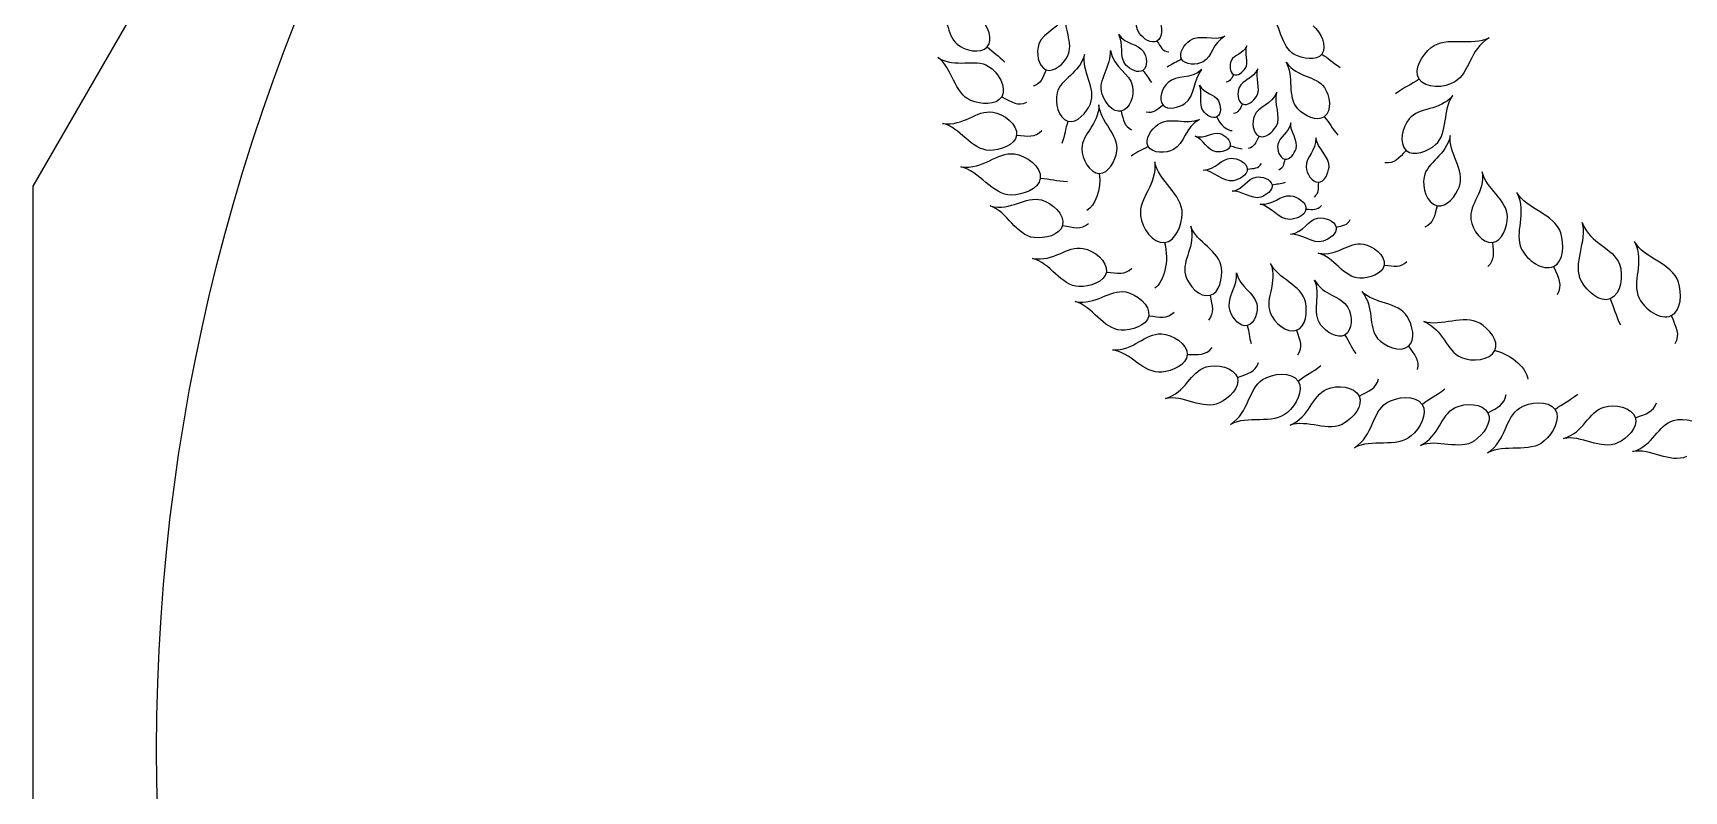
# Model space of a CAD drawing. Extents: x 5.1 to 68.9, y 5.1 to 68.9.
# Drawn here: x 5.13 to 30.18, y 36.37 to 47.88 of the extents above; entities that cross this region are included whole.
import ezdxf

# ---------------------------------------------------------------- set-up
doc = ezdxf.new("R2010")
doc.units = 0
doc.layers.add('View004', color=7, linetype='CONTINUOUS')

msp = doc.modelspace()

# ---------------------------------------------------------------- linework, layer by layer
at = {"layer": 'View004', "color": 7}
for p, q in [((5.132292, 45.548889), (7.902292, 50.34589)), ((5.132292, 28.466889), (5.132292, 45.548889))]:
    msp.add_line(p, q, dxfattribs=at)
at = {"layer": 'View004', "color": 1}
for p, q in [((19.612689, 47.666728), (19.612689, 47.666731)), ((22.186995, 47.752405), (22.186995, 47.752405)), ((22.560967, 47.48011), (22.560967, 47.480111)), ((24.688229, 47.556687), (24.688229, 47.556668)), ((20.505594, 47.317526), (20.505597, 47.317526)), ((21.974574, 47.308266), (21.974584, 47.308266)), ((23.350581, 47.247495), (23.350579, 47.247495)), ((26.163462, 47.177265), (26.163462, 47.177264)), ((19.830531, 46.907748), (19.830531, 46.90775)), ((21.643674, 46.689326), (21.643674, 46.689326)), ((22.278613, 46.781864), (22.278613, 46.781865)), ((23.096631, 46.603701), (23.096631, 46.603701)), ((23.485071, 46.799215), (23.485074, 46.799215)), ((24.725998, 46.604203), (24.725989, 46.604203)), ((20.836419, 46.538669), (20.836419, 46.538669)), ((20.055554, 46.325232), (20.055554, 46.325232)), ((22.054029, 46.155222), (22.054029, 46.155223)), ((23.296593, 46.161032), (23.296593, 46.161034)), ((23.73551, 46.31005), (23.735511, 46.31005)), ((24.127093, 45.961705), (24.127093, 45.961705)), ((25.969834, 46.093337), (25.969836, 46.093337)), ((20.416115, 45.670307), (20.416115, 45.670307)), ((21.312138, 45.744119), (21.312138, 45.744119)), ((23.557302, 45.811093), (23.557302, 45.811093)), ((24.635507, 45.609386), (24.635507, 45.609386)), ((23.932747, 45.570726), (23.932747, 45.570726)), ((24.44649, 45.201199), (24.44649, 45.201199)), ((26.437711, 45.25367), (26.437711, 45.25367)), ((20.755627, 44.956126), (20.755627, 44.956126)), ((24.906036, 44.928794), (24.906036, 44.928794)), ((22.302492, 44.695152), (22.302492, 44.695152)), ((27.278451, 44.695815), (27.278451, 44.695815)), ((25.63425, 44.353212), (25.63425, 44.353212)), ((21.419095, 44.247407), (21.419095, 44.247407)), ((28.205905, 44.332336), (28.205905, 44.332336)), ((22.991874, 43.894049), (22.991874, 43.894049)), ((29.063017, 43.840259), (29.063017, 43.840259)), ((22.061027, 43.583238), (22.061027, 43.583238)), ((23.555851, 43.433798), (23.555851, 43.433798)), ((24.306448, 43.36352), (24.30642, 43.36352)), ((29.990743, 43.585861), (29.990743, 43.585861)), ((25.037663, 43.290787), (25.037665, 43.290787)), ((26.000881, 43.119751), (26.00088, 43.119751)), ((22.64569, 42.994613), (22.64569, 42.994613)), ((27.315763, 43.057309), (27.315763, 43.057309)), ((23.406963, 42.644542), (23.406963, 42.644542)), ((24.32839, 42.59348), (24.32839, 42.593478)), ((25.255656, 42.364053), (25.255656, 42.364054)), ((26.209013, 42.239222), (26.209013, 42.23922)), ((27.208402, 42.109159), (27.208402, 42.109159)), ((28.227187, 42.161138), (28.227187, 42.161136)), ((29.447086, 42.03649), (29.447086, 42.03649))]:
    msp.add_line(p, q, dxfattribs=at)
at = {"layer": 'View004', "color": 3}
for points in [[(7.008289, 37.008094), (7.008289, 47.726062), (12.726256, 57.629872), (22.008289, 62.988856)], [(22.008289, 11.027331), (12.726256, 16.386315), (7.008289, 26.290126), (7.008289, 37.008094)]]:
    msp.add_open_spline(points, degree=3, dxfattribs=at)
at = {"layer": 'View004', "color": 1}
for points in [[(21.921544, 47.867272), (21.820122, 48.001984), (21.927364, 48.219285), (21.85683, 48.368984)], [(18.815259, 48.331928), (19.04558, 48.136708), (18.978846, 47.856205), (19.155816, 47.705128)], [(20.814052, 48.187762), (20.722382, 47.935459), (20.467902, 47.904506), (20.39657, 47.710313)], [(20.82922, 47.520144), (20.934834, 47.716091), (20.751747, 47.978392), (20.814052, 48.187762)], [(24.270891, 47.551508), (24.0579, 47.669156), (24.071041, 48.018572), (23.889918, 48.174176)], [(19.612689, 47.666731), (19.707608, 47.773883), (19.619949, 47.979757), (19.525358, 48.087202)], [(21.715978, 47.38979), (21.608416, 47.505633), (21.68746, 47.718603), (21.607269, 47.8514)], [(21.607269, 47.8514), (21.715302, 47.694331), (21.895749, 47.718466), (21.979434, 47.597712)], [(22.186995, 47.752405), (22.10339, 47.704387), (21.979534, 47.790247), (21.921544, 47.867272)], [(22.223889, 48.058989), (22.273509, 47.968808), (22.276257, 47.803668), (22.186995, 47.752405)], [(22.684595, 47.760573), (22.828073, 47.867078), (23.057568, 47.751891), (23.216706, 47.825542)], [(24.556105, 47.98224), (24.67462, 47.892711), (24.775575, 47.676819), (24.688229, 47.556687)], [(19.155816, 47.705128), (19.272049, 47.6059), (19.511351, 47.552333), (19.612689, 47.666728)], [(19.612689, 47.666731), (19.704934, 47.5735), (19.777828, 47.538615), (19.878938, 47.432362)], [(20.39657, 47.710313), (20.349716, 47.582767), (20.37893, 47.366704), (20.505594, 47.317526)], [(21.353806, 46.945294), (21.280674, 47.15855), (21.506987, 47.390375), (21.479346, 47.609884)], [(21.479346, 47.609884), (21.529224, 47.34262), (21.77839, 47.269615), (21.817558, 47.063778)], [(21.979434, 47.597712), (22.0344, 47.518402), (22.052877, 47.364673), (21.974574, 47.308266)], [(22.186995, 47.752405), (22.245111, 47.660206), (22.269989, 47.601224), (22.364755, 47.589259)], [(22.560967, 47.480111), (22.510687, 47.569049), (22.602559, 47.699678), (22.684595, 47.760573)], [(23.216706, 47.825542), (23.026849, 47.723613), (23.031616, 47.517881), (22.885576, 47.438812)], [(23.552243, 47.678503), (23.492627, 47.553655), (23.360542, 47.550478), (23.314257, 47.454424)], [(23.526701, 47.335279), (23.590657, 47.430522), (23.509835, 47.574212), (23.552243, 47.678503)], [(26.163462, 47.177264), (26.072887, 47.321222), (26.215428, 47.545639), (26.347077, 47.653325)], [(26.347077, 47.653325), (26.577325, 47.841668), (26.967972, 47.668097), (27.226833, 47.803034)], [(27.226833, 47.803034), (26.919104, 47.618669), (26.943144, 47.276933), (26.706487, 47.134011)], [(19.363434, 46.851716), (19.110571, 46.957933), (19.083245, 47.351113), (18.861528, 47.503703)], [(18.861528, 47.503703), (19.144615, 47.332653), (19.412609, 47.499803), (19.63124, 47.368774)], [(19.63124, 47.368774), (19.774839, 47.282701), (19.913964, 47.052896), (19.830531, 46.907748)], [(20.505597, 47.317526), (20.624242, 47.271464), (20.768835, 47.408108), (20.82922, 47.520144)], [(21.085782, 47.546735), (21.010978, 47.254225), (20.729544, 47.191535), (20.6711, 46.966309)], [(21.176328, 46.801126), (21.27295, 47.032092), (21.039112, 47.305516), (21.085782, 47.546735)], [(21.974584, 47.308266), (21.901251, 47.25543), (21.777478, 47.323554), (21.715978, 47.38979)], [(22.560967, 47.480111), (22.482685, 47.428787), (22.426607, 47.415304), (22.340196, 47.356213)], [(22.885576, 47.438812), (22.789658, 47.386876), (22.614646, 47.38516), (22.560967, 47.48011)], [(23.314257, 47.454424), (23.283855, 47.391335), (23.288055, 47.279044), (23.350581, 47.247495)], [(24.326063, 46.723604), (24.157798, 46.899368), (24.274451, 47.228999), (24.147913, 47.431501)], [(24.147913, 47.431501), (24.317872, 47.192297), (24.595025, 47.233679), (24.726658, 47.049794)], [(24.688229, 47.556668), (24.606414, 47.444144), (24.392671, 47.484222), (24.270891, 47.551508)], [(24.688229, 47.556668), (24.796029, 47.488648), (24.844402, 47.426774), (24.966417, 47.353067)], [(20.505597, 47.317526), (20.448063, 47.18566), (20.427304, 47.103746), (20.306004, 47.069313)], [(21.974584, 47.308266), (22.027306, 47.244404), (22.044596, 47.1964), (22.104933, 47.126143)], [(22.356276, 47.12595), (22.268345, 47.047889), (22.202173, 46.871206), (22.278613, 46.781864)], [(22.87, 47.319063), (22.696834, 47.164232), (22.490151, 47.244803), (22.356276, 47.12595)], [(22.60828, 46.803867), (22.769008, 46.910024), (22.736794, 47.184945), (22.87, 47.319063)], [(23.350579, 47.247495), (23.314483, 47.182723), (23.299747, 47.14174), (23.235805, 47.130131)], [(23.350579, 47.247495), (23.409139, 47.217945), (23.490133, 47.280819), (23.526701, 47.335279)], [(23.719231, 47.330758), (23.649937, 47.176754), (23.488841, 47.169222), (23.435019, 47.050725)], [(23.697565, 46.911213), (23.772975, 47.029209), (23.670367, 47.202317), (23.719231, 47.330758)], [(26.163462, 47.177264), (26.037307, 47.085788), (25.945111, 47.058975), (25.806048, 46.953946)], [(26.706487, 47.134011), (26.551053, 47.040138), (26.260161, 47.023573), (26.163462, 47.177265)], [(19.830531, 46.90775), (19.752383, 46.771795), (19.508012, 46.790987), (19.363434, 46.851716)], [(19.830531, 46.90775), (19.987718, 46.825797), (20.07099, 46.763297), (20.213955, 46.82411)], [(20.6711, 46.966309), (20.632712, 46.818381), (20.68922, 46.579756), (20.836419, 46.538669)], [(21.643674, 46.689326), (21.517505, 46.662914), (21.395619, 46.823362), (21.353806, 46.945294)], [(21.817558, 47.063778), (21.843286, 46.928585), (21.778372, 46.717521), (21.643674, 46.689326)], [(22.890804, 46.68979), (22.810562, 46.794545), (22.889064, 46.968419), (22.83228, 47.085592)], [(22.83228, 47.085592), (22.910206, 46.946111), (23.059134, 46.954221), (23.119557, 46.846946)], [(23.119557, 46.846946), (23.159241, 46.776489), (23.164257, 46.645875), (23.096631, 46.603701)], [(23.435019, 47.050725), (23.399667, 46.972897), (23.407905, 46.835983), (23.485071, 46.799215)], [(23.485074, 46.799215), (23.557355, 46.764775), (23.654449, 46.843747), (23.697565, 46.911213)], [(24.00733, 46.975846), (23.92678, 46.782897), (23.727652, 46.768122), (23.66505, 46.619641)], [(23.994712, 46.455859), (24.08405, 46.60445), (23.951194, 46.815227), (24.00733, 46.975846)], [(24.726658, 47.049794), (24.813116, 46.92902), (24.845161, 46.692854), (24.725998, 46.604203)], [(26.675508, 46.924616), (26.468443, 46.684547), (26.17452, 46.757155), (26.014288, 46.572704)], [(26.41212, 46.181229), (26.610931, 46.353232), (26.518872, 46.719623), (26.675508, 46.924616)], [(18.932045, 46.503713), (19.259097, 46.454393), (19.442421, 46.711607), (19.694606, 46.674485)], [(19.694606, 46.674485), (19.86024, 46.650107), (20.0769, 46.491284), (20.055554, 46.325232)], [(20.836419, 46.538669), (20.974296, 46.500185), (21.121084, 46.669067), (21.176328, 46.801126)], [(21.305801, 46.783081), (21.305268, 46.481003), (21.047779, 46.350928), (21.046546, 46.118127)], [(21.577156, 46.082314), (21.613996, 46.33008), (21.319924, 46.537669), (21.305801, 46.783081)], [(21.643674, 46.689326), (21.679362, 46.548049), (21.686556, 46.462766), (21.80207, 46.408304)], [(22.278613, 46.781865), (22.180769, 46.704883), (22.131413, 46.650928), (22.02484, 46.67433)], [(22.200342, 46.487145), (22.370145, 46.613192), (22.641749, 46.476867), (22.830086, 46.564034)], [(22.278613, 46.781865), (22.350211, 46.698181), (22.516381, 46.743171), (22.60828, 46.803867)], [(23.096631, 46.603701), (23.033288, 46.564197), (22.936683, 46.629897), (22.890804, 46.68979)], [(23.096631, 46.603701), (23.145585, 46.478726), (23.254469, 46.392149), (23.326642, 46.394476)], [(23.485074, 46.799215), (23.442816, 46.719174), (23.425968, 46.668754), (23.348263, 46.652818)], [(23.66505, 46.619641), (23.623932, 46.522119), (23.638758, 46.352945), (23.73551, 46.31005)], [(24.725989, 46.604203), (24.614364, 46.521166), (24.42227, 46.623109), (24.326063, 46.723604)], [(24.725989, 46.604203), (24.808627, 46.507153), (24.836368, 46.433677), (24.93088, 46.326964)], [(19.645719, 46.094245), (19.371456, 46.095325), (19.195341, 46.447888), (18.932045, 46.503713)], [(20.055554, 46.325232), (20.232156, 46.309872), (20.333036, 46.284114), (20.441719, 46.395131)], [(20.836419, 46.538669), (20.792931, 46.414934), (20.793447, 46.334125), (20.742127, 46.196723)], [(22.054029, 46.155223), (21.994527, 46.26048), (22.103253, 46.415077), (22.200342, 46.487145)], [(22.830086, 46.564034), (22.605393, 46.443404), (22.611036, 46.199924), (22.4382, 46.106346)], [(22.766701, 46.307635), (22.921095, 46.266223), (23.023075, 46.379817), (23.142174, 46.348321)], [(23.142174, 46.348321), (23.220399, 46.327639), (23.315842, 46.239621), (23.296593, 46.161032)], [(23.735511, 46.31005), (23.826136, 46.269874), (23.943632, 46.370899), (23.994712, 46.455859)], [(24.215782, 46.510351), (24.18874, 46.351042), (24.041386, 46.305232), (24.020115, 46.182532)], [(24.296856, 46.116638), (24.338238, 46.244078), (24.201493, 46.379637), (24.215782, 46.510351)], [(26.014288, 46.572704), (25.909046, 46.451558), (25.850636, 46.200776), (25.969834, 46.093337)], [(20.055554, 46.325232), (20.035562, 46.169696), (19.802534, 46.093644), (19.645719, 46.094245)], [(21.046546, 46.118127), (21.045706, 45.965224), (21.159276, 45.747727), (21.312138, 45.744119)], [(22.054029, 46.155223), (21.961384, 46.094482), (21.895017, 46.078525), (21.792751, 46.008592)], [(22.4382, 46.106346), (22.324682, 46.044883), (22.117558, 46.042848), (22.054029, 46.155222)], [(23.087252, 46.072313), (22.955594, 46.087679), (22.890124, 46.266556), (22.766701, 46.307635)], [(23.296593, 46.161034), (23.278563, 46.087422), (23.16253, 46.063526), (23.087252, 46.072313)], [(23.296593, 46.161034), (23.364976, 46.14898), (23.402131, 46.12777), (23.478856, 46.115782)], [(23.735511, 46.31005), (23.685921, 46.209557), (23.666776, 46.146584), (23.571141, 46.12423)], [(24.020115, 46.182532), (24.006141, 46.101942), (24.046773, 45.977148), (24.127093, 45.961705)], [(24.127093, 45.961705), (24.202326, 45.947239), (24.273195, 46.043771), (24.296856, 46.116638)], [(24.598645, 46.284682), (24.607819, 46.088265), (24.444507, 45.995581), (24.451042, 45.844183)], [(24.797155, 45.83762), (24.813301, 45.99987), (24.615561, 46.125569), (24.598645, 46.284682)], [(25.969836, 46.093337), (26.081488, 45.992703), (26.298447, 46.082885), (26.41212, 46.181229)], [(26.637456, 46.318088), (26.576949, 46.009081), (26.287644, 45.927086), (26.240173, 45.689108)], [(26.776032, 45.547138), (26.862913, 45.793361), (26.603194, 46.064157), (26.637456, 46.318088)], [(19.208487, 45.844742), (19.559987, 45.79679), (19.752709, 46.075415), (20.02373, 46.039416)], [(19.980071, 45.416387), (19.685915, 45.413387), (19.491709, 45.78885), (19.208487, 45.844742)], [(20.02373, 46.039416), (20.201736, 46.015776), (20.436498, 45.848716), (20.416115, 45.670307)], [(21.312138, 45.744119), (21.455319, 45.740759), (21.556092, 45.940651), (21.577156, 46.082314)], [(22.152159, 45.922093), (22.193061, 45.565033), (21.906652, 45.375914), (21.937203, 45.100627)], [(22.569184, 45.131257), (22.578658, 45.429124), (22.20259, 45.634015), (22.152159, 45.922093)], [(22.887773, 45.79568), (23.082394, 45.801692), (23.16137, 45.970035), (23.311342, 45.975198)], [(23.311342, 45.975198), (23.409844, 45.978618), (23.552109, 45.909516), (23.557302, 45.811093)], [(23.557302, 45.811093), (23.661202, 45.820867), (23.722348, 45.816613), (23.773553, 45.892399)], [(24.127093, 45.961705), (24.107263, 45.877402), (24.103813, 45.826653), (24.035701, 45.793164)], [(24.451042, 45.844183), (24.455362, 45.744745), (24.536008, 45.606914), (24.635507, 45.609386)], [(25.969836, 46.093337), (25.850988, 45.971903), (25.793702, 45.890183), (25.645344, 45.903068)], [(20.416115, 45.670307), (20.397023, 45.503198), (20.148259, 45.418112), (19.980071, 45.416387)], [(20.416115, 45.670307), (20.570041, 45.662915), (20.657778, 45.626615), (20.830046, 45.621701)], [(21.312138, 45.744119), (21.346674, 45.493531), (21.2448, 45.24781), (21.121514, 45.182163)], [(23.344374, 45.633994), (23.185428, 45.605608), (23.046159, 45.791186), (22.887773, 45.79568)], [(23.327884, 45.474693), (23.50352, 45.503997), (23.554457, 45.666235), (23.689735, 45.689296)], [(23.557302, 45.811093), (23.562162, 45.718904), (23.435254, 45.650224), (23.344374, 45.633994)], [(23.689735, 45.689296), (23.778585, 45.704446), (23.915978, 45.659284), (23.932747, 45.570726)], [(23.932747, 45.570726), (24.007636, 45.590082), (24.055096, 45.585732), (24.138409, 45.609006)], [(24.635507, 45.609386), (24.633767, 45.504014), (24.642857, 45.442783), (24.570566, 45.385301)], [(24.635507, 45.609386), (24.728705, 45.611726), (24.787924, 45.744851), (24.797155, 45.83762)], [(26.240173, 45.689108), (26.208991, 45.532804), (26.282005, 45.287705), (26.437711, 45.25367)], [(27.123085, 45.767609), (27.165805, 45.455645), (26.918586, 45.284463), (26.95066, 45.043925)], [(27.503632, 45.082954), (27.506152, 45.344044), (27.172821, 45.516251), (27.123085, 45.767609)], [(19.657033, 45.251459), (19.977109, 45.168107), (20.1864, 45.404677), (20.4333, 45.341311)], [(23.761491, 45.384133), (23.620927, 45.338923), (23.47197, 45.490033), (23.327884, 45.474693)], [(23.75018, 45.27774), (23.952797, 45.257076), (24.057944, 45.420706), (24.214152, 45.405334)], [(23.932747, 45.570726), (23.948455, 45.487777), (23.84186, 45.409981), (23.761491, 45.384133)], [(24.214152, 45.405334), (24.316749, 45.395242), (24.454707, 45.303963), (24.44649, 45.201199)], [(26.437711, 45.25367), (26.583557, 45.221792), (26.726358, 45.406355), (26.776032, 45.547138)], [(27.646861, 45.456374), (27.806826, 45.128298), (27.596545, 44.850305), (27.718933, 44.597031)], [(28.313746, 44.840168), (28.222048, 45.128606), (27.792614, 45.197578), (27.646861, 45.456374)], [(20.323826, 44.769398), (20.051185, 44.799206), (19.913023, 45.168327), (19.657033, 45.251459)], [(20.4333, 45.341311), (20.595464, 45.299695), (20.794271, 45.119024), (20.755627, 44.956126)], [(21.937203, 45.100627), (21.957267, 44.919819), (22.121347, 44.678398), (22.302492, 44.695152)], [(22.302492, 44.695152), (22.472164, 44.710842), (22.563769, 44.960947), (22.569184, 45.131257)], [(24.201249, 45.047003), (24.032528, 45.039533), (23.913775, 45.251192), (23.75018, 45.27774)], [(24.44649, 45.201199), (24.438792, 45.104944), (24.297717, 45.051272), (24.201249, 45.047003)], [(24.44649, 45.201199), (24.555565, 45.196999), (24.618375, 45.184117), (24.681938, 45.255613)], [(26.437711, 45.25367), (26.394931, 45.090422), (26.385721, 44.991731), (26.251391, 44.929843)], [(20.755627, 44.956126), (20.719429, 44.803546), (20.479713, 44.752353), (20.323826, 44.769398)], [(20.755627, 44.956126), (20.929643, 44.922328), (21.027265, 44.886131), (21.146993, 44.985136)], [(22.699479, 44.944526), (22.782087, 44.638446), (22.557115, 44.435837), (22.619946, 44.199725)], [(23.167185, 44.309507), (23.136297, 44.570576), (22.781333, 44.69987), (22.699479, 44.944526)], [(24.214042, 44.819935), (24.414981, 44.853169), (24.473506, 45.038651), (24.628273, 45.064808)], [(24.628273, 45.064808), (24.729923, 45.081992), (24.886999, 45.03011), (24.906036, 44.928794)], [(24.906036, 44.928794), (24.923868, 44.833892), (24.801819, 44.745082), (24.709851, 44.715649)], [(24.906036, 44.928794), (25.012397, 44.95334), (25.076381, 44.957414), (25.118954, 45.043087)], [(26.95066, 45.043925), (26.971726, 44.88594), (27.120107, 44.677643), (27.278451, 44.695815)], [(27.278451, 44.695815), (27.426766, 44.712837), (27.502176, 44.933672), (27.503632, 45.082954)], [(28.627998, 44.106919), (28.484387, 44.367424), (28.725723, 44.720252), (28.639812, 44.999243)], [(28.639812, 44.999243), (28.765503, 44.663253), (29.105955, 44.625113), (29.203735, 44.366516)], [(20.300504, 44.454488), (20.626193, 44.39684), (20.816018, 44.649296), (21.067173, 44.605754)], [(21.067173, 44.605754), (21.232132, 44.577158), (21.44467, 44.41286), (21.419095, 44.247407)], [(22.302492, 44.695152), (22.377759, 44.403763), (22.291152, 44.099371), (22.15448, 44.004841)], [(24.709851, 44.715649), (24.549002, 44.664169), (24.378871, 44.837246), (24.214042, 44.819935)], [(24.635125, 44.532737), (24.926017, 44.482829), (25.094217, 44.708993), (25.318535, 44.67132)], [(25.318535, 44.67132), (25.465867, 44.646576), (25.656294, 44.500971), (25.63425, 44.353212)], [(27.278451, 44.695815), (27.290787, 44.527507), (27.314001, 44.431143), (27.206917, 44.329123)], [(27.718933, 44.597031), (27.799315, 44.43068), (28.038112, 44.25501), (28.205905, 44.332336)], [(28.205905, 44.332336), (28.363071, 44.404765), (28.366178, 44.675249), (28.313746, 44.840168)], [(29.431699, 44.7099), (29.591664, 44.381824), (29.381383, 44.10383), (29.503771, 43.850557)], [(30.098584, 44.093693), (30.006886, 44.382131), (29.577452, 44.451103), (29.431699, 44.7099)], [(21.003502, 44.026949), (20.729355, 44.034995), (20.562292, 44.391965), (20.300504, 44.454488)], [(23.909946, 44.379299), (24.022893, 44.083069), (23.819419, 43.858879), (23.905686, 43.630276)], [(24.439096, 43.794493), (24.382132, 44.051136), (24.01597, 44.144106), (23.909946, 44.379299)], [(25.264441, 44.154537), (25.019773, 44.160417), (24.86902, 44.478176), (24.635125, 44.532737)], [(25.63425, 44.353212), (25.613604, 44.214811), (25.404334, 44.151168), (25.264441, 44.154537)], [(25.63425, 44.353212), (25.791529, 44.336316), (25.881066, 44.311518), (25.980033, 44.408598)], [(29.203735, 44.366516), (29.267959, 44.196672), (29.231659, 43.907579), (29.063017, 43.840259)], [(21.419095, 44.247407), (21.395137, 44.092432), (21.160251, 44.022348), (21.003502, 44.026949)], [(21.419095, 44.247407), (21.595248, 44.227547), (21.695439, 44.199221), (21.806918, 44.307433)], [(22.619946, 44.199725), (22.661208, 44.044647), (22.836068, 43.855627), (22.991874, 43.894049)], [(22.991874, 43.894049), (23.137813, 43.930037), (23.184846, 44.160238), (23.167185, 44.309507)], [(23.296644, 43.652506), (23.228311, 43.838042), (23.422163, 44.045773), (23.393594, 44.23769)], [(23.393594, 44.23769), (23.442608, 44.004341), (23.662512, 43.94525), (23.700919, 43.765548)], [(24.674352, 43.443211), (24.534159, 43.625158), (24.676932, 43.922771), (24.578579, 44.125603)], [(24.578579, 44.125603), (24.713961, 43.883942), (24.978265, 43.894814), (25.083257, 43.708941)], [(28.205905, 44.332336), (28.280413, 44.151458), (28.340859, 44.053745), (28.259863, 43.902637)], [(29.063017, 43.840259), (28.905056, 43.777204), (28.710109, 43.95797), (28.627998, 44.106919)], [(29.990743, 43.585861), (30.147909, 43.65829), (30.151016, 43.928775), (30.098584, 44.093693)], [(20.94414, 43.799324), (21.269353, 43.739054), (21.461207, 43.989972), (21.712003, 43.944408)], [(21.712003, 43.944408), (21.876726, 43.914486), (22.087934, 43.74848), (22.061027, 43.583238)], [(22.991874, 43.894049), (23.025744, 43.727545), (23.06127, 43.634282), (22.967388, 43.518685)], [(25.98555, 43.570422), (25.847902, 43.794395), (25.471454, 43.762698), (25.29444, 43.950375)], [(25.29444, 43.950375), (25.497928, 43.707268), (25.378819, 43.428923), (25.534981, 43.241014)], [(29.063017, 43.840259), (29.130178, 43.699645), (29.13988, 43.604121), (29.218037, 43.44836)], [(29.503771, 43.850557), (29.584153, 43.684205), (29.82295, 43.508536), (29.990743, 43.585861)], [(21.643672, 43.366136), (21.369597, 43.37639), (21.205416, 43.734694), (20.94414, 43.799324)], [(22.061027, 43.583238), (22.237014, 43.561962), (22.336973, 43.532832), (22.449321, 43.640136)], [(23.555851, 43.433798), (23.44575, 43.408148), (23.335713, 43.546421), (23.296644, 43.652506)], [(23.700919, 43.765548), (23.726149, 43.64752), (23.673397, 43.461179), (23.555851, 43.433798)], [(23.905686, 43.630276), (23.962326, 43.480129), (24.155291, 43.309636), (24.306448, 43.36352)], [(24.30642, 43.36352), (24.448003, 43.413992), (24.471667, 43.647752), (24.439096, 43.794493)], [(25.083257, 43.708941), (25.152217, 43.586861), (25.158463, 43.361968), (25.037663, 43.290787)], [(27.084007, 43.470531), (26.843473, 43.614279), (26.495809, 43.406325), (26.234797, 43.497555)], [(22.061027, 43.583238), (22.035827, 43.428461), (21.800377, 43.360272), (21.643672, 43.366136)], [(23.555851, 43.433798), (23.585929, 43.334684), (23.582755, 43.270943), (23.618548, 43.160778)], [(24.30642, 43.36352), (24.35685, 43.201262), (24.401566, 43.112041), (24.319776, 42.987596)], [(25.037665, 43.290787), (24.924517, 43.224115), (24.754509, 43.339177), (24.674352, 43.443211)], [(26.00088, 43.119751), (26.118221, 43.21369), (26.064252, 43.442363), (25.98555, 43.570422)], [(26.234797, 43.497555), (26.548019, 43.367153), (26.567197, 43.051011), (26.808218, 42.949684)], [(27.315763, 43.057309), (27.383661, 43.200557), (27.221536, 43.388342), (27.084007, 43.470531)], [(29.990743, 43.585861), (30.065251, 43.404983), (30.125697, 43.30727), (30.044701, 43.156162)], [(21.51042, 43.067356), (21.84065, 43.048804), (21.999144, 43.32202), (22.253694, 43.308619)], [(22.253694, 43.308619), (22.420881, 43.299823), (22.651431, 43.161933), (22.64569, 42.994613)], [(22.64569, 42.994613), (22.822954, 42.995813), (22.9258, 42.979595), (23.023636, 43.100281)], [(25.037665, 43.290787), (25.105433, 43.19136), (25.124056, 43.119597), (25.201995, 43.009902)], [(25.534981, 43.241014), (25.637545, 43.117594), (25.875607, 43.019461), (26.000881, 43.119751)], [(26.00088, 43.119751), (26.101533, 42.982856), (26.172932, 42.913128), (26.136264, 42.768797)], [(22.259227, 42.72635), (21.986064, 42.701774), (21.777781, 43.036372), (21.51042, 43.067356)], [(22.64569, 42.994613), (22.64029, 42.83789), (22.415412, 42.740401), (22.259227, 42.72635)], [(22.931575, 42.806616), (23.091799, 42.855168), (23.35549, 42.803856), (23.406963, 42.644542)], [(23.406963, 42.644542), (23.573264, 42.705926), (23.675501, 42.725626), (23.726492, 42.872381)], [(26.808218, 42.949684), (26.966518, 42.88313), (27.243274, 42.904378), (27.315763, 43.057309)], [(27.315763, 43.057309), (27.591327, 42.984485), (27.800492, 42.775892), (27.813169, 42.623075)], [(22.314558, 42.327082), (22.631433, 42.421877), (22.687626, 42.732699), (22.931575, 42.806616)], [(23.406963, 42.644542), (23.455173, 42.495322), (23.2768, 42.327194), (23.134689, 42.260894)], [(23.302023, 41.933658), (23.598916, 42.127838), (23.561835, 42.464587), (23.790114, 42.615044)], [(23.790114, 42.615044), (23.940045, 42.713866), (24.226844, 42.741577), (24.32839, 42.59348)], [(24.32839, 42.593478), (24.423506, 42.454759), (24.291406, 42.227443), (24.165514, 42.115899)], [(24.32839, 42.593478), (24.449484, 42.68879), (24.539541, 42.71888), (24.672861, 42.828088)], [(25.255656, 42.364054), (25.413787, 42.44417), (25.513078, 42.475505), (25.54684, 42.627153)], [(23.134689, 42.260894), (22.886143, 42.144934), (22.576533, 42.388817), (22.314558, 42.327082)], [(24.207045, 41.922982), (24.510905, 42.053615), (24.530953, 42.368839), (24.764775, 42.47034)], [(24.764775, 42.47034), (24.918347, 42.537008), (25.186191, 42.516378), (25.255656, 42.364053)], [(25.255656, 42.364054), (25.320722, 42.221375), (25.16288, 42.033835), (25.029344, 41.95162)], [(25.670736, 42.260786), (25.820668, 42.359608), (26.107467, 42.387319), (26.209013, 42.239222)], [(26.209013, 42.23922), (26.330106, 42.334532), (26.420163, 42.364622), (26.553483, 42.47383)], [(27.208402, 42.109159), (27.362191, 42.197324), (27.459733, 42.233739), (27.485628, 42.386927)], [(28.227187, 42.161136), (28.348281, 42.256448), (28.438338, 42.286538), (28.571658, 42.395746)], [(24.165514, 42.115899), (23.94534, 41.92081), (23.552554, 42.077091), (23.302023, 41.933658)], [(25.182645, 41.5794), (25.479538, 41.77358), (25.442457, 42.110329), (25.670736, 42.260786)], [(26.209013, 42.23922), (26.304129, 42.100501), (26.172029, 41.873185), (26.046137, 41.761641)], [(26.183938, 41.614585), (26.480656, 41.760718), (26.484417, 42.076556), (26.712691, 42.189983)], [(26.712691, 42.189983), (26.862621, 42.264484), (27.131172, 42.2577), (27.208402, 42.109159)], [(27.208402, 42.109159), (27.280741, 41.970025), (27.132783, 41.774593), (27.003666, 41.685599)], [(27.20082, 41.501316), (27.497713, 41.695496), (27.460632, 42.032245), (27.688911, 42.182702)], [(27.688911, 42.182702), (27.838842, 42.281524), (28.125641, 42.309235), (28.227187, 42.161138)], [(28.227187, 42.161136), (28.322303, 42.022417), (28.190203, 41.795101), (28.064311, 41.683557)], [(28.354681, 41.71903), (28.671556, 41.813825), (28.727749, 42.124647), (28.971698, 42.198564)], [(28.971698, 42.198564), (29.131923, 42.247116), (29.395614, 42.195804), (29.447086, 42.03649)], [(29.447086, 42.03649), (29.613387, 42.097874), (29.715624, 42.117574), (29.766615, 42.264329)], [(25.029344, 41.95162), (24.795795, 41.807827), (24.460174, 42.014458), (24.207045, 41.922982)], [(29.447086, 42.03649), (29.495296, 41.88727), (29.316923, 41.719142), (29.174812, 41.652842)], [(29.40392, 41.521227), (29.721739, 41.612809), (29.781076, 41.923045), (30.025761, 41.994489)], [(30.025761, 41.994489), (30.186468, 42.041415), (30.449626, 41.987433), (30.499483, 41.82761)], [(26.046137, 41.761641), (25.825962, 41.566552), (25.433177, 41.722833), (25.182645, 41.5794)], [(27.003666, 41.685599), (26.777844, 41.52995), (26.432012, 41.718995), (26.183938, 41.614585)], [(28.064311, 41.683557), (27.844137, 41.488468), (27.451351, 41.644749), (27.20082, 41.501316)], [(29.174812, 41.652842), (28.926266, 41.536882), (28.616656, 41.780765), (28.354681, 41.71903)], [(30.223339, 41.446738), (29.973631, 41.3333), (29.666506, 41.580306), (29.40392, 41.521227)]]:
    msp.add_open_spline(points, degree=3, dxfattribs=at)

doc.saveas('drawing.dxf')
